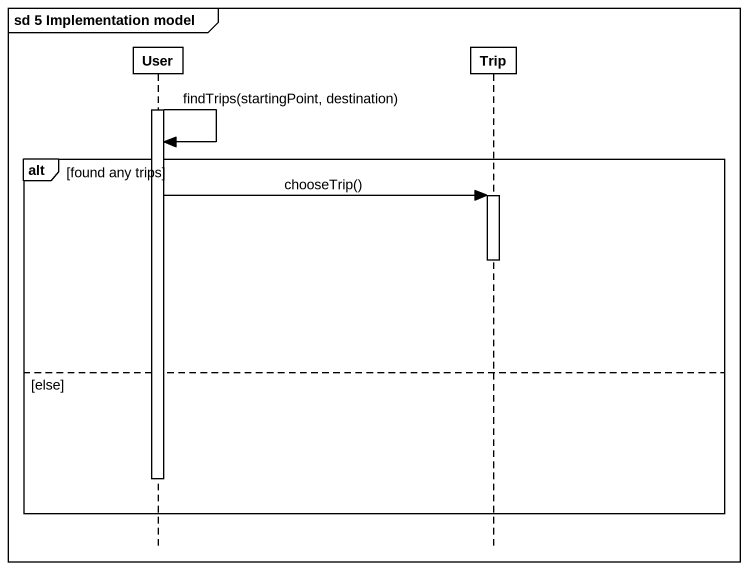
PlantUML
@startuml
mainframe sd 5 Implementation model
hide footbox
participant User
participant Trip

activate User
User -> User : findTrips(startingPoint, destination)
alt found any trips
  User -> Trip : chooseTrip()
  activate Trip
  deactivate Trip
else else
  deactivate User
end
@enduml
